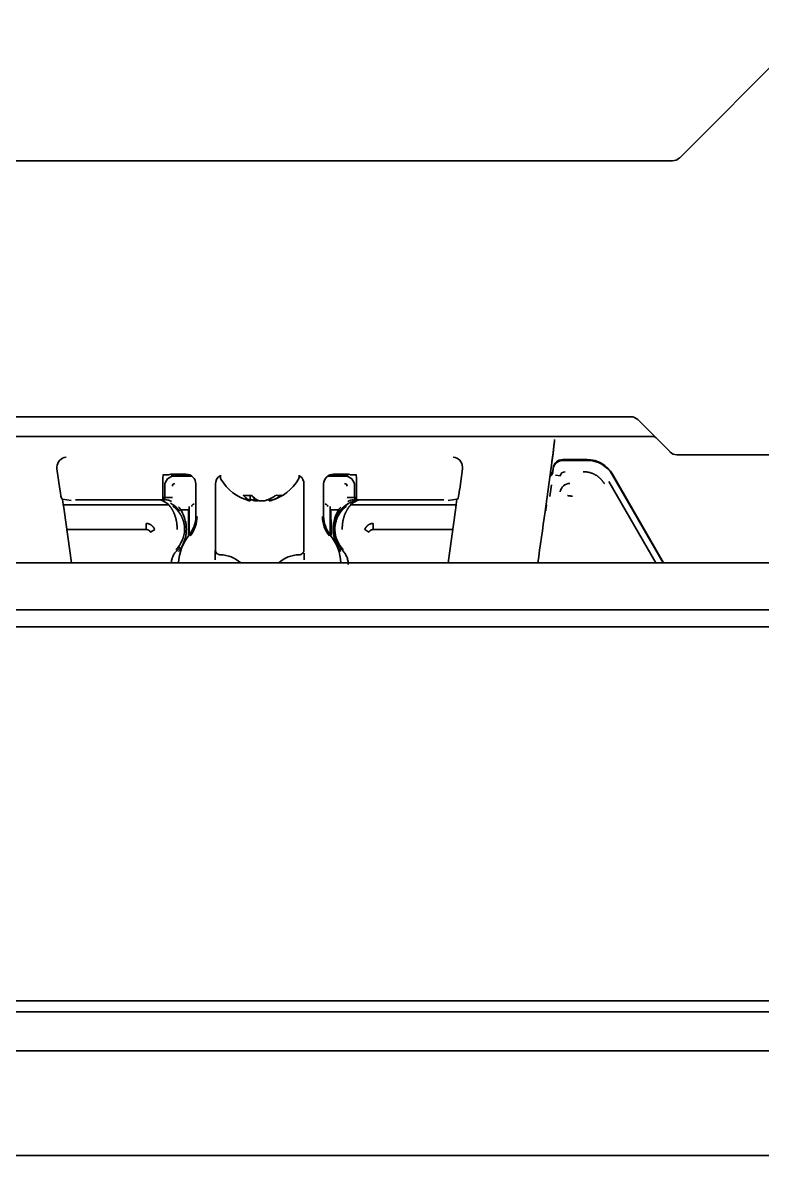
# Model space of a CAD drawing. Header units: inches. Extents: x 786 to 5755, y -850 to 3635.
# Drawn here: x 3991.6 to 4066.8, y 3450.3 to 3565.4 of the extents above; entities that cross this region are included whole.
import ezdxf

# ---------------------------------------------------------------- set-up
doc = ezdxf.new("R2010")
doc.units = ezdxf.units.IN
doc.layers.add('1', color=7, linetype='Continuous', true_color=0xffffff)
doc.layers.add('4', color=7, linetype='Continuous', true_color=0xffffff)

msp = doc.modelspace()

# ---------------------------------------------------------------- linework, layer by layer
at = {"layer": '1', "color": 7, "linetype": 'Continuous', "lineweight": 35}
for p, q in [((4058.4, 3551.61), (4072.15, 3565.37)), ((3593.79, 3551.32), (4057.69, 3551.32)), ((4053.46, 3525.32), (3598.02, 3525.32)), ((4054.17, 3525.02), (4057.45, 3521.74)), ((3595.61, 3523.32), (4055.87, 3523.32)), ((4194.03, 3521.45), (4058.15, 3521.45)), ((4044.75, 3515.67), (4045.45, 3520.68)), ((3995.41, 3517.96), (3995.12, 3520.02)), ((4005.93, 3519.42), (4006.08, 3519.42)), ((4006.58, 3519.43), (4006.72, 3519.47)), ((4008.7, 3519.36), (4007.09, 3519.36)), ((4008.83, 3519.28), (4007.09, 3519.28)), ((4007.21, 3519.48), (4008.24, 3519.48)), ((4011.74, 3519.28), (4011.65, 3519.28)), ((4011.74, 3519.38), (4011.74, 3519.18)), ((4019.74, 3519.18), (4019.74, 3519.38)), ((4019.83, 3519.28), (4019.74, 3519.28)), ((4024.39, 3519.28), (4022.65, 3519.28)), ((4024.39, 3519.36), (4022.78, 3519.36)), ((4023.24, 3519.48), (4024.27, 3519.48)), ((4024.76, 3519.47), (4024.9, 3519.43)), ((4025.4, 3519.42), (4025.55, 3519.42)), ((4036.36, 3520.02), (4036.07, 3517.96)), ((4045.52, 3519.8), (4045.56, 3520.1)), ((4045.52, 3519.71), (4045.56, 3520.02)), ((4051.61, 3519.47), (4056.8, 3510.46)), ((4051.61, 3519.38), (4056.76, 3510.46)), ((4005.89, 3518.43), (4005.89, 3516.89)), ((4006.09, 3517.13), (4006.09, 3518.28)), ((4009.24, 3515.19), (4009.24, 3518.48)), ((4011.24, 3511.78), (4011.24, 3518.48)), ((4020.24, 3518.48), (4020.24, 3511.78)), ((4022.24, 3518.48), (4022.24, 3515.19)), ((4025.39, 3518.28), (4025.39, 3517.13)), ((4025.59, 3518.43), (4025.59, 3516.89)), ((4045.39, 3518.38), (4045.22, 3517.21)), ((3995.7, 3516.94), (3995.61, 3516.96)), ((3995.7, 3516.94), (3996.58, 3516.8)), ((3997.01, 3516.88), (4005.84, 3516.88)), ((4014.77, 3516.79), (4014.77, 3517.34)), ((4015.18, 3516.79), (4015.18, 3517.13)), ((4016.71, 3516.79), (4016.71, 3516.95)), ((4016.85, 3516.79), (4016.85, 3517.01)), ((4025.64, 3516.88), (4034.47, 3516.88)), ((4034.9, 3516.8), (4035.78, 3516.94)), ((4035.87, 3516.96), (4035.78, 3516.94)), ((3995.77, 3516.35), (4006.5, 3516.35)), ((3996.6, 3510.46), (3995.85, 3515.81)), ((4008.58, 3513.31), (4008.58, 3516.19)), ((4022.9, 3516.19), (4022.9, 3513.31)), ((4024.98, 3516.35), (4035.71, 3516.35)), ((4035.63, 3515.81), (4034.88, 3510.46)), ((4044.75, 3515.67), (4044.75, 3515.67)), ((4044.84, 3516.35), (4044.88, 3516.35)), ((3456.24, 3465.95), (4195.24, 3465.95)), ((4189.24, 3464.82), (3461.74, 3464.82)), ((3461.74, 3460.88), (4189.24, 3460.88)), ((4189.24, 3450.25), (3462.24, 3450.25))]:
    msp.add_line(p, q, dxfattribs=at)
for centre, radius, start, end in [((4057.69, 3552.32), 1, 270, 315), ((4053.46, 3524.32), 1, 45, 89.9998), ((4055.33, 3522.45), 1, 45, 60.011), ((4058.15, 3522.45), 1, 225, 270), ((4012.14, 3519.18), 0.4, 180, 210.3012), ((4019.34, 3519.18), 0.4, 329.6988, 0), ((4015.94, 3521.4), 4.8, 210.3012, 254.4869), ((4015.54, 3521.4), 4.8, 286.2762, 329.6988), ((4026.24, 3513.88), 3, 138.9406, 221.0594), ((4026.24, 3513.88), 3, 118.3467, 138.9406), ((4006.24, 3515.19), 3, 320.732, 0), ((4006.24, 3515.19), 3.13, 320.732, 0), ((4025.24, 3515.19), 3.13, 180, 219.268), ((4025.24, 3515.19), 3, 180, 219.268), ((4012.24, 3510.28), 4.75, 140.732, 177.8565), ((4019.24, 3510.28), 4.75, 2.1435, 39.268), ((4011.74, 3508.28), 3, 46.5424, 90.0009), ((4019.74, 3508.28), 3, 89.9991, 133.4576), ((4026.24, 3513.88), 3, 221.0594, 225.5734)]:
    msp.add_arc(centre, radius, start, end, dxfattribs=at)
for centre, major_axis, ratio, start_param, end_param in [((4045.37, 3520.76), (-0.32, -2.25), 0.03458, 1.575662, 3.146458), ((4045.37, 3520.68), (-0.32, -2.25), 0.03458, 1.575662, 3.146458), ((3996.12, 3520.15), (-0.757, 0.658), 0.996825, 0.6648, 0.853636), ((3996.06, 3520.2), (-0.353, -0.945), 0.923303, 3.526353, 5.044789), ((4035.42, 3520.2), (0.353, -0.945), 0.923303, 1.238396, 2.756833), ((4035.36, 3520.15), (0.757, 0.658), 0.996825, 5.429549, 5.618385), ((4046.55, 3519.96), (-0.342, 0.94), 0.99931, 5.934122, 7.364783), ((4046.55, 3519.88), (-0.342, 0.94), 0.99931, 5.934122, 7.364783), ((4049.01, 3517.96), (-1.5, -2.6), 0.999188, 2.618346, 3.66484), ((4049.01, 3517.88), (-1.5, -2.6), 0.999188, 2.618346, 3.66484), ((4005.94, 3518.43), (0, -1), 0.052408, 3.159046, 4.712389), ((4006.08, 3519.43), (0.5, 0), 0.017455, 4.712389, 6.230825), ((4007.09, 3518.28), (-0.708, 0.708), 0.998783, 5.498396, 7.067974), ((4007.21, 3519.47), (0.5, 0), 0.017455, 1.570796, 3.089233), ((4007.09, 3518.36), (-0.708, 0.708), 0.998783, 5.498396, 5.841177), ((4008.24, 3518.48), (0.447, 0.895), 0.99981, 5.176082, 6.746726), ((4012.24, 3518.48), (0.447, -0.895), 0.99981, 3.312346, 4.248696), ((4019.24, 3518.48), (-0.447, -0.895), 0.99981, 2.03449, 2.970839), ((4023.24, 3518.48), (0.447, -0.895), 0.99981, 2.678052, 4.248696), ((4024.27, 3519.47), (0.5, 0), 0.017455, 0.05236, 1.570796), ((4024.39, 3518.36), (-0.708, -0.708), 0.998783, 3.583601, 3.926382), ((4024.39, 3518.28), (-0.708, -0.708), 0.998783, 2.356803, 3.926382), ((4025.4, 3519.43), (0.5, 0), 0.017455, 3.193953, 4.712389), ((4025.54, 3518.43), (0, -1), 0.052408, 1.570796, 3.124139), ((4045.03, 3519.78), (-0.171, 0.47), 0.99931, 3.265094, 4.223191), ((4045.03, 3519.87), (-0.171, 0.47), 0.99931, 3.29297, 4.223191), ((3995.47, 3517.96), (0.141, -1), 0.051895, 4.705076, 6.267145), ((4036.01, 3517.96), (-0.141, -1), 0.051895, 0.01604, 1.57811), ((3996.01, 3515.81), (0.42, -3), 0.051895, 4.31774, 4.705076), ((4005.84, 3517.13), (-0.177, 0.177), 0.998783, 2.356803, 3.926382), ((4005.84, 3517.21), (-0.177, 0.177), 0.998783, 2.557464, 3.926382), ((4017.67, 3521.09), (0, 3.78), 0.546944, 3.008877, 3.141532), ((4017.67, 3521.09), (0, 3.78), 0.546944, 3.141653, 3.274309), ((4025.64, 3517.21), (0.177, 0.177), 0.998783, 2.356803, 3.725721), ((4025.64, 3517.13), (0.177, 0.177), 0.998783, 2.356803, 3.926382), ((4035.47, 3515.81), (-0.42, -3), 0.051895, 1.57811, 1.965445), ((4041.25, 3515.67), (-13.97, -99.25), 0.03458, 1.523136, 1.575662), ((4011.73, 3511.76), (0.447, -0.223), 0.999809, 3.604523, 4.448847)]:
    msp.add_ellipse(centre, major_axis=major_axis, ratio=ratio, start_param=start_param, end_param=end_param, dxfattribs=at)
for points, knots in [([(4005.57, 3516.87), (4005.59, 3516.86), (4005.62, 3516.86), (4005.67, 3516.86), (4005.69, 3516.86), (4005.71, 3516.85)], [0, 0, 0, 0, 0.5, 0.5, 1, 1, 1, 1]), ([(4014.66, 3516.78), (4014.66, 3516.78), (4014.67, 3516.77), (4014.69, 3516.77), (4014.71, 3516.77), (4014.73, 3516.77), (4014.75, 3516.78), (4014.77, 3516.78), (4014.77, 3516.79)], [0, 0, 0, 0, 0.123038, 0.29843, 0.473823, 0.649215, 0.824608, 1, 1, 1, 1]), ([(4015.18, 3516.79), (4015.13, 3516.8), (4015.04, 3516.83), (4014.9, 3516.88), (4014.82, 3516.92), (4014.77, 3516.94), (4014.77, 3516.94)], [0, 0, 0, 0, 0.331647, 0.663295, 0.994942, 1, 1, 1, 1]), ([(4014.9, 3517.34), (4015.01, 3517.21), (4015.13, 3517.11), (4015.3, 3516.97), (4015.36, 3516.93), (4015.49, 3516.85), (4015.55, 3516.82), (4015.61, 3516.79)], [0, 0, 0, 0, 0.5, 0.5, 0.75, 0.75, 1, 1, 1, 1]), ([(4015.54, 3516.77), (4015.51, 3516.77), (4015.46, 3516.77), (4015.37, 3516.77), (4015.27, 3516.78), (4015.21, 3516.78), (4015.18, 3516.79)], [0, 0, 0, 0, 0.207908, 0.471938, 0.735969, 1, 1, 1, 1]), ([(4017.94, 3517.34), (4017.77, 3517.21), (4017.59, 3517.11), (4017.32, 3516.97), (4017.23, 3516.93), (4017.04, 3516.85), (4016.95, 3516.82), (4016.85, 3516.79)], [0, 0, 0, 0, 0.5, 0.5, 0.75, 0.75, 1, 1, 1, 1]), ([(4025.62, 3516.82), (4025.61, 3516.82), (4025.6, 3516.82), (4025.59, 3516.82), (4025.58, 3516.81), (4025.56, 3516.81), (4025.54, 3516.81), (4025.51, 3516.8), (4025.5, 3516.79), (4025.47, 3516.79), (4025.46, 3516.78), (4025.41, 3516.77), (4025.38, 3516.76), (4025.34, 3516.75), (4025.32, 3516.74), (4025.29, 3516.73), (4025.27, 3516.72), (4025.22, 3516.71), (4025.17, 3516.69), (4025.12, 3516.67), (4025.08, 3516.65), (4025.06, 3516.64), (4025, 3516.62), (4024.97, 3516.6), (4024.89, 3516.56), (4024.85, 3516.54), (4024.82, 3516.52)], [0, 0, 0, 0, 0.03125, 0.03125, 0.0625, 0.0625, 0.125, 0.125, 0.1875, 0.1875, 0.25, 0.25, 0.375, 0.375, 0.4375, 0.4375, 0.5, 0.5, 0.625, 0.6875, 0.6875, 0.75, 0.75, 0.875, 0.875, 1, 1, 1, 1]), ([(4025.77, 3516.85), (4025.79, 3516.86), (4025.81, 3516.86), (4025.86, 3516.86), (4025.88, 3516.86), (4025.91, 3516.87)], [0, 0, 0, 0, 0.5, 0.5, 1, 1, 1, 1]), ([(4008.5, 3515.85), (4008.5, 3515.77), (4008.5, 3515.68), (4008.5, 3515.52), (4008.5, 3515.43), (4008.5, 3515.27), (4008.5, 3515.18), (4008.5, 3515.02), (4008.5, 3514.94), (4008.49, 3514.77), (4008.49, 3514.69), (4008.49, 3514.53), (4008.49, 3514.45), (4008.49, 3514.28), (4008.49, 3514.2), (4008.49, 3514.09), (4008.49, 3514.07), (4008.49, 3514.03), (4008.49, 3514.01), (4008.49, 3513.94), (4008.49, 3513.9), (4008.49, 3513.78), (4008.49, 3513.69), (4008.49, 3513.53), (4008.49, 3513.45), (4008.49, 3513.36), (4008.49, 3513.36), (4008.49, 3513.35)], [0, 0, 0, 0, 0.099448, 0.099448, 0.198896, 0.198896, 0.298344, 0.298344, 0.397792, 0.397792, 0.49724, 0.49724, 0.596688, 0.596688, 0.696136, 0.696136, 0.720998, 0.720998, 0.74586, 0.74586, 0.795585, 0.795585, 0.895033, 0.895033, 0.994481, 0.994481, 1, 1, 1, 1]), ([(4022.99, 3513.28), (4022.99, 3513.32), (4022.99, 3513.36), (4022.99, 3513.49), (4022.99, 3513.57), (4022.99, 3513.68), (4022.99, 3513.7), (4022.99, 3513.74), (4022.99, 3513.76), (4022.99, 3513.82), (4022.99, 3513.87), (4022.99, 3513.99), (4022.99, 3514.07), (4022.99, 3514.24), (4022.99, 3514.32), (4022.99, 3514.48), (4022.99, 3514.56), (4022.99, 3514.72), (4022.98, 3514.8), (4022.98, 3514.96), (4022.98, 3515.04), (4022.98, 3515.2), (4022.98, 3515.28), (4022.98, 3515.44), (4022.98, 3515.53), (4022.98, 3515.69), (4022.98, 3515.77), (4022.98, 3515.85)], [0, 0, 0, 0, 0.047143, 0.047143, 0.142428, 0.142428, 0.16625, 0.16625, 0.190071, 0.190071, 0.237714, 0.237714, 0.333, 0.333, 0.428286, 0.428286, 0.523571, 0.523571, 0.618857, 0.618857, 0.714143, 0.714143, 0.809429, 0.809429, 0.904714, 0.904714, 1, 1, 1, 1]), ([(4007.34, 3511.74), (4007.29, 3511.69), (4007.25, 3511.65), (4007.18, 3511.57), (4007.16, 3511.54), (4007.12, 3511.49), (4007.1, 3511.46), (4007.01, 3511.33), (4006.95, 3511.21), (4006.88, 3511.06), (4006.87, 3511.03), (4006.85, 3510.98), (4006.85, 3510.96), (4006.84, 3510.93), (4006.83, 3510.92), (4006.81, 3510.84), (4006.79, 3510.77), (4006.76, 3510.63), (4006.75, 3510.55), (4006.75, 3510.46)], [0, 0, 0, 0, 0.137976, 0.137976, 0.206964, 0.206964, 0.275952, 0.275952, 0.551905, 0.551905, 0.620893, 0.620893, 0.655387, 0.655387, 0.689881, 0.689881, 0.827857, 0.827857, 1, 1, 1, 1]), ([(4011.22, 3510.76), (4011.22, 3510.82), (4011.22, 3510.89), (4011.22, 3510.97), (4011.22, 3510.98), (4011.22, 3511.01), (4011.22, 3511.06), (4011.22, 3511.14), (4011.22, 3511.2), (4011.22, 3511.24), (4011.22, 3511.25), (4011.22, 3511.28), (4011.22, 3511.29), (4011.22, 3511.36), (4011.22, 3511.41), (4011.22, 3511.48), (4011.22, 3511.5), (4011.22, 3511.55), (4011.22, 3511.56), (4011.22, 3511.62), (4011.22, 3511.65), (4011.22, 3511.69), (4011.22, 3511.7), (4011.22, 3511.72), (4011.22, 3511.73), (4011.23, 3511.75), (4011.23, 3511.76), (4011.23, 3511.76)], [0, 0, 0, 0, 0.125, 0.125, 0.15625, 0.15625, 0.1875, 0.25, 0.3125, 0.3125, 0.34375, 0.34375, 0.375, 0.375, 0.5, 0.5, 0.5625, 0.5625, 0.625, 0.625, 0.75, 0.75, 0.8125, 0.8125, 0.875, 0.875, 1, 1, 1, 1]), ([(4011.24, 3511.78), (4011.24, 3511.75), (4011.24, 3511.72), (4011.25, 3511.67), (4011.26, 3511.65), (4011.27, 3511.62), (4011.27, 3511.61), (4011.29, 3511.56), (4011.31, 3511.53), (4011.33, 3511.49), (4011.34, 3511.48), (4011.36, 3511.45), (4011.37, 3511.44), (4011.41, 3511.41), (4011.43, 3511.39), (4011.48, 3511.36), (4011.49, 3511.35), (4011.52, 3511.34), (4011.55, 3511.32), (4011.58, 3511.31), (4011.61, 3511.3), (4011.63, 3511.3), (4011.67, 3511.29), (4011.71, 3511.28), (4011.74, 3511.28)], [0, 0, 0, 0, 0.125, 0.125, 0.1875, 0.1875, 0.25, 0.25, 0.375, 0.375, 0.4375, 0.4375, 0.5, 0.5, 0.625, 0.625, 0.6875, 0.6875, 0.75, 0.8125, 0.8125, 0.875, 0.875, 1, 1, 1, 1]), ([(4019.74, 3511.28), (4019.77, 3511.28), (4019.81, 3511.29), (4019.85, 3511.3), (4019.87, 3511.3), (4019.9, 3511.31), (4019.92, 3511.32), (4019.96, 3511.33), (4019.99, 3511.35), (4020.03, 3511.38), (4020.04, 3511.39), (4020.07, 3511.41), (4020.08, 3511.42), (4020.12, 3511.45), (4020.14, 3511.48), (4020.16, 3511.52), (4020.17, 3511.53), (4020.19, 3511.56), (4020.2, 3511.59), (4020.21, 3511.62), (4020.22, 3511.65), (4020.23, 3511.67), (4020.24, 3511.72), (4020.24, 3511.75), (4020.24, 3511.78)], [0, 0, 0, 0, 0.125, 0.125, 0.1875, 0.1875, 0.25, 0.25, 0.375, 0.375, 0.4375, 0.4375, 0.5, 0.5, 0.625, 0.625, 0.6875, 0.6875, 0.75, 0.8125, 0.8125, 0.875, 0.875, 1, 1, 1, 1]), ([(4020.26, 3511.46), (4020.26, 3511.43), (4020.26, 3511.41), (4020.26, 3511.36), (4020.26, 3511.33), (4020.26, 3511.25), (4020.26, 3511.2), (4020.26, 3511.11), (4020.26, 3511.08), (4020.26, 3511.01), (4020.26, 3510.98), (4020.26, 3510.89), (4020.26, 3510.82), (4020.26, 3510.76)], [0, 0, 0, 0, 0.123384, 0.123384, 0.248615, 0.248615, 0.499076, 0.499076, 0.624307, 0.624307, 0.749538, 0.749538, 1, 1, 1, 1]), ([(4024.74, 3510.31), (4024.74, 3510.35), (4024.74, 3510.38), (4024.74, 3510.45), (4024.73, 3510.48), (4024.72, 3510.58), (4024.71, 3510.65), (4024.67, 3510.84), (4024.63, 3510.97), (4024.56, 3511.15), (4024.53, 3511.21), (4024.47, 3511.33), (4024.4, 3511.44), (4024.28, 3511.6), (4024.19, 3511.69), (4024.14, 3511.74)], [0, 0, 0, 0, 0.0625, 0.0625, 0.125, 0.125, 0.25, 0.25, 0.5, 0.5, 0.625, 0.625, 0.75, 0.875, 1, 1, 1, 1])]:
    msp.add_open_spline(points, degree=3, knots=knots, dxfattribs=at)
for points in [[(4014.77, 3516.79), (4014.74, 3516.8), (4014.69, 3516.83), (4014.6, 3516.88), (4014.51, 3516.94), (4014.43, 3517), (4014.34, 3517.07), (4014.26, 3517.14), (4014.17, 3517.23), (4014.1, 3517.3), (4014.06, 3517.34)], [(4014.06, 3517.34), (4014.2, 3517.32), (4014.48, 3517.29), (4014.76, 3517.32), (4014.9, 3517.34)], [(4015.61, 3516.79), (4015.65, 3516.78), (4015.72, 3516.78), (4015.82, 3516.77), (4015.92, 3516.77), (4016.02, 3516.77), (4016.11, 3516.77), (4016.21, 3516.78), (4016.27, 3516.78), (4016.3, 3516.79)], [(4016.3, 3516.79), (4016.35, 3516.8), (4016.44, 3516.83), (4016.57, 3516.88), (4016.71, 3516.94), (4016.84, 3517), (4016.96, 3517.07), (4017.1, 3517.14), (4017.24, 3517.23), (4017.34, 3517.3), (4017.39, 3517.34)], [(4016.85, 3516.79), (4016.84, 3516.78), (4016.83, 3516.78), (4016.81, 3516.77), (4016.79, 3516.77), (4016.77, 3516.77), (4016.75, 3516.77), (4016.73, 3516.78), (4016.71, 3516.78), (4016.71, 3516.79)]]:
    msp.add_open_spline(points, degree=3, dxfattribs=at)
at = {"layer": '4', "color": 7, "linetype": 'Continuous', "lineweight": 35}
for p, q in [((4046.55, 3520.96), (4049.01, 3520.96)), ((4046.55, 3520.88), (4049.01, 3520.88)), ((4008.7, 3519.36), (4007.09, 3519.36)), ((4008.83, 3519.28), (4007.09, 3519.28)), ((4007.11, 3519.35), (4008.74, 3519.35)), ((4007.11, 3519.27), (4008.86, 3519.27)), ((4011.62, 3519.27), (4011.74, 3519.27)), ((4011.74, 3519.28), (4011.65, 3519.28)), ((4019.83, 3519.28), (4019.74, 3519.28)), ((4019.74, 3519.27), (4019.86, 3519.27)), ((4022.62, 3519.27), (4024.37, 3519.27)), ((4024.39, 3519.28), (4022.65, 3519.28)), ((4022.74, 3519.35), (4024.37, 3519.35)), ((4024.39, 3519.36), (4022.78, 3519.36)), ((4045.52, 3519.8), (4045.56, 3520.1)), ((4045.52, 3519.71), (4045.56, 3520.02)), ((4045.8, 3519.37), (4046.3, 3519.3)), ((4051.61, 3519.47), (4056.8, 3510.46)), ((4051.61, 3519.38), (4056.76, 3510.46)), ((4006.09, 3517.13), (4006.09, 3518.28)), ((4025.39, 3518.28), (4025.39, 3517.13)), ((4045.39, 3518.38), (4045.22, 3517.21)), ((4051.23, 3518.73), (4056, 3510.46)), ((3997.01, 3516.88), (4005.84, 3516.88)), ((4006.11, 3517.12), (4006.86, 3517.12)), ((4024.62, 3517.12), (4025.37, 3517.12)), ((4025.62, 3516.84), (4025.62, 3516.87)), ((4025.64, 3516.88), (4034.47, 3516.88)), ((4008.5, 3515.85), (4007.72, 3515.85)), ((4008.58, 3513.31), (4008.58, 3516.19)), ((4022.9, 3516.19), (4022.9, 3513.31)), ((4022.98, 3515.85), (4023.76, 3515.85)), ((4004.2, 3514.47), (4004.2, 3513.85)), ((4027.28, 3514.47), (4027.28, 3513.85)), ((4004.2, 3513.85), (3996.12, 3513.85)), ((4004.64, 3513.6), (4005.07, 3513.85)), ((4026.41, 3513.85), (4026.84, 3513.6)), ((4035.36, 3513.85), (4027.28, 3513.85)), ((4007.72, 3511.91), (4007.78, 3511.91)), ((4023.76, 3511.91), (4023.7, 3511.91)), ((4182.99, 3510.46), (3859.9, 3510.46)), ((3468.47, 3505.7), (4183.01, 3505.7)), ((3468.47, 3505.7), (4183.01, 3505.7)), ((4184.87, 3503.95), (3466.61, 3503.95)), ((4184.87, 3503.95), (3466.61, 3503.95))]:
    msp.add_line(p, q, dxfattribs=at)
for centre, radius, start, end in [((4047.28, 3517.53), 1, 89.9978, 172.0022), ((4005.24, 3513.88), 3, 44.9854, 61.5206), ((4026.24, 3513.88), 3, 118.4794, 135.0146), ((4005.24, 3513.88), 2.86, 313.7499, 359.076), ((4026.24, 3513.88), 2.86, 180.924, 226.2501)]:
    msp.add_arc(centre, radius, start, end, dxfattribs=at)
for centre, major_axis, ratio, start_param, end_param in [((4046.55, 3519.96), (-0.342, 0.94), 0.99931, 5.934122, 7.364783), ((4046.55, 3519.88), (-0.342, 0.94), 0.99931, 5.934122, 7.364783), ((4049.01, 3517.96), (-1.5, -2.6), 0.999188, 2.618346, 3.66484), ((4049.01, 3517.88), (-1.5, -2.6), 0.999188, 2.618346, 3.66484), ((4007.09, 3518.28), (-0.708, 0.708), 0.998783, 5.498396, 7.067974), ((4024.39, 3518.28), (-0.708, -0.708), 0.998783, 2.356803, 3.926382), ((4045.03, 3519.78), (-0.171, 0.47), 0.99931, 3.265094, 4.223191), ((4045.04, 3519.73), (-0.47, -0.171), 0.99931, 1.657302, 2.652394), ((4045.03, 3519.87), (-0.171, 0.47), 0.99931, 3.29297, 4.223191), ((4045.04, 3519.81), (-0.47, -0.171), 0.99931, 1.684462, 2.147125), ((4046.79, 3519.23), (0.171, -0.47), 0.99931, 2.792529, 4.223191), ((4007.11, 3518.27), (-0.177, 0.177), 0.998783, 5.498396, 7.067974), ((4024.37, 3518.27), (0.177, 0.177), 0.998783, 5.498396, 7.067974), ((4005.24, 3515.09), (0, -1.81), 0.96827, 2.341391, 2.951684), ((4026.24, 3515.09), (0, -1.81), 0.96827, 3.331509, 3.941795), ((4025.62, 3517.03), (-0.04, 0.196), 0.561653, 2.795709, 3.131045), ((4009.08, 3516.19), (0.177, -0.177), 0.998783, 2.356803, 3.926382), ((4022.4, 3516.19), (-0.177, -0.177), 0.998783, 2.356803, 3.926382)]:
    msp.add_ellipse(centre, major_axis=major_axis, ratio=ratio, start_param=start_param, end_param=end_param, dxfattribs=at)
msp.add_open_spline([(4050.79, 3518.48), (4050.63, 3518.76), (4050.17, 3519.23), (4049.6, 3519.56), (4048.96, 3519.73), (4048.63, 3519.73)], degree=2, dxfattribs=at)
for points, degree, knots in [([(4005.75, 3516.85), (4005.75, 3516.85), (4005.74, 3516.85), (4005.72, 3516.86), (4005.7, 3516.86), (4005.67, 3516.86), (4005.65, 3516.86), (4005.61, 3516.86), (4005.59, 3516.86), (4005.57, 3516.87)], 3, [0, 0, 0, 0, 0.128205, 0.128205, 0.333333, 0.333333, 0.661538, 0.661538, 1, 1, 1, 1]), ([(4005.57, 3516.87), (4005.59, 3516.86), (4005.61, 3516.86), (4005.64, 3516.86), (4005.65, 3516.86), (4005.68, 3516.86), (4005.69, 3516.85), (4005.71, 3516.85), (4005.71, 3516.85), (4005.72, 3516.85)], 3, [0, 0, 0, 0, 0.338462, 0.338462, 0.666667, 0.666667, 0.871795, 0.871795, 1, 1, 1, 1]), ([(4006.76, 3516.69), (4006.76, 3516.7), (4006.76, 3516.7), (4006.73, 3516.72), (4006.69, 3516.74), (4006.59, 3516.78), (4006.53, 3516.81), (4006.38, 3516.86), (4006.3, 3516.88), (4006.18, 3516.89), (4006.14, 3516.89), (4006.07, 3516.87), (4006.05, 3516.86), (4005.98, 3516.85), (4005.96, 3516.83), (4005.86, 3516.84)], 3, [0, 0, 0, 0, 0.002149, 0.002149, 0.130078, 0.130078, 0.334766, 0.334766, 0.662266, 0.662266, 0.831133, 0.831133, 0.915566, 0.915566, 1, 1, 1, 1]), ([(4025.62, 3516.84), (4025.52, 3516.83), (4025.5, 3516.85), (4025.43, 3516.86), (4025.41, 3516.87), (4025.34, 3516.89), (4025.3, 3516.89), (4025.18, 3516.88), (4025.1, 3516.86), (4024.95, 3516.81), (4024.89, 3516.78), (4024.79, 3516.74), (4024.75, 3516.72), (4024.72, 3516.7), (4024.72, 3516.7), (4024.71, 3516.69)], 3, [0, 0, 0, 0, 0.084434, 0.084434, 0.168867, 0.168867, 0.337734, 0.337734, 0.665234, 0.665234, 0.869922, 0.869922, 0.997851, 0.997851, 1, 1, 1, 1]), ([(4025.73, 3516.85), (4025.72, 3516.85), (4025.7, 3516.85), (4025.68, 3516.84), (4025.67, 3516.84), (4025.65, 3516.84), (4025.64, 3516.84), (4025.63, 3516.84), (4025.63, 3516.84), (4025.62, 3516.84)], 3, [0, 0, 0, 0, 0.338462, 0.338462, 0.666667, 0.666667, 0.871795, 0.871795, 1, 1, 1, 1]), ([(4025.66, 3516.83), (4025.66, 3516.83), (4025.67, 3516.83), (4025.68, 3516.84), (4025.69, 3516.84), (4025.7, 3516.84), (4025.72, 3516.84), (4025.74, 3516.85), (4025.75, 3516.85), (4025.76, 3516.85)], 3, [0, 0, 0, 0, 0.128205, 0.128205, 0.333333, 0.333333, 0.661538, 0.661538, 1, 1, 1, 1]), ([(4047.54, 3517.23), (4047.5, 3517.23), (4047.47, 3517.24), (4047.41, 3517.25), (4047.38, 3517.25), (4047.32, 3517.26), (4047.29, 3517.26), (4047.24, 3517.27), (4047.21, 3517.27), (4047.17, 3517.28), (4047.15, 3517.28), (4047.11, 3517.29), (4047.09, 3517.29), (4047.07, 3517.29), (4047.06, 3517.3), (4047.04, 3517.3), (4047.04, 3517.3), (4047.04, 3517.3)], 3, [0, 0, 0, 0, 0.125, 0.125, 0.25, 0.25, 0.375, 0.375, 0.5, 0.5, 0.625, 0.625, 0.75, 0.75, 0.875, 0.875, 1, 1, 1, 1]), ([(4007.35, 3513.85), (4007.35, 3513.86), (4007.35, 3513.87), (4007.35, 3513.89), (4007.35, 3513.92), (4007.35, 3513.94), (4007.35, 3513.96), (4007.35, 3513.98), (4007.35, 3514.01), (4007.35, 3514.03), (4007.35, 3514.05), (4007.35, 3514.08), (4007.35, 3514.1), (4007.35, 3514.12), (4007.34, 3514.14), (4007.34, 3514.17), (4007.34, 3514.19), (4007.34, 3514.21), (4007.34, 3514.24), (4007.33, 3514.26), (4007.33, 3514.29), (4007.33, 3514.31), (4007.33, 3514.33), (4007.32, 3514.36), (4007.32, 3514.38), (4007.32, 3514.4), (4007.32, 3514.43), (4007.31, 3514.45), (4007.31, 3514.48), (4007.31, 3514.5), (4007.3, 3514.52), (4007.3, 3514.55), (4007.3, 3514.57), (4007.29, 3514.6), (4007.29, 3514.62), (4007.28, 3514.64), (4007.28, 3514.67), (4007.27, 3514.69), (4007.27, 3514.72), (4007.26, 3514.74), (4007.26, 3514.77), (4007.25, 3514.79), (4007.25, 3514.81), (4007.24, 3514.84), (4007.24, 3514.86), (4007.23, 3514.89), (4007.23, 3514.91), (4007.22, 3514.93), (4007.21, 3514.96), (4007.21, 3514.98), (4007.2, 3515.01), (4007.2, 3515.03), (4007.19, 3515.05), (4007.18, 3515.08), (4007.18, 3515.1), (4007.17, 3515.12), (4007.16, 3515.15), (4007.15, 3515.17), (4007.15, 3515.19), (4007.14, 3515.22), (4007.13, 3515.24), (4007.12, 3515.26), (4007.12, 3515.29), (4007.11, 3515.31), (4007.1, 3515.33), (4007.09, 3515.36), (4007.08, 3515.38), (4007.07, 3515.4), (4007.07, 3515.42), (4007.06, 3515.45), (4007.05, 3515.47), (4007.04, 3515.49), (4007.03, 3515.51), (4007.02, 3515.53), (4007.01, 3515.55), (4007, 3515.58), (4006.99, 3515.6), (4006.97, 3515.64), (4006.95, 3515.68), (4006.93, 3515.73), (4006.91, 3515.77), (4006.89, 3515.81), (4006.87, 3515.84), (4006.84, 3515.88), (4006.82, 3515.92), (4006.8, 3515.95), (4006.78, 3515.98), (4006.76, 3516.02), (4006.74, 3516.05), (4006.72, 3516.08), (4006.7, 3516.1), (4006.68, 3516.13), (4006.66, 3516.14), (4006.65, 3516.16), (4006.64, 3516.17), (4006.63, 3516.19), (4006.62, 3516.2), (4006.61, 3516.21), (4006.6, 3516.22), (4006.59, 3516.24), (4006.58, 3516.25), (4006.57, 3516.26), (4006.56, 3516.27), (4006.56, 3516.28), (4006.55, 3516.28), (4006.54, 3516.29), (4006.54, 3516.3), (4006.53, 3516.31), (4006.52, 3516.31), (4006.52, 3516.32), (4006.52, 3516.33), (4006.51, 3516.33), (4006.51, 3516.33), (4006.51, 3516.34), (4006.5, 3516.34), (4006.5, 3516.34), (4006.5, 3516.35), (4006.5, 3516.35), (4006.5, 3516.35)], 3, [0, 0, 0, 0, 0.00561, 0.011244, 0.016903, 0.022586, 0.028295, 0.034029, 0.039789, 0.045574, 0.051385, 0.057222, 0.063086, 0.068976, 0.074892, 0.080836, 0.086806, 0.092804, 0.098829, 0.104881, 0.110961, 0.117069, 0.123205, 0.129369, 0.135561, 0.141782, 0.148031, 0.154309, 0.160616, 0.166952, 0.173318, 0.179712, 0.186137, 0.192591, 0.199074, 0.205588, 0.212131, 0.218705, 0.225309, 0.231944, 0.238609, 0.245305, 0.252031, 0.258789, 0.265577, 0.272397, 0.279248, 0.286131, 0.293045, 0.29999, 0.306968, 0.313977, 0.321018, 0.328091, 0.335197, 0.342335, 0.349505, 0.356707, 0.363942, 0.37121, 0.378511, 0.385844, 0.393211, 0.40061, 0.408043, 0.415509, 0.423008, 0.43054, 0.438107, 0.445706, 0.45334, 0.461007, 0.468708, 0.476442, 0.484211, 0.492014, 0.499851, 0.516498, 0.533147, 0.549797, 0.566448, 0.583101, 0.599756, 0.616412, 0.633069, 0.649728, 0.666389, 0.683051, 0.699715, 0.71638, 0.733047, 0.749715, 0.759731, 0.769706, 0.77964, 0.789536, 0.799394, 0.809216, 0.819003, 0.828755, 0.838475, 0.848164, 0.857822, 0.867452, 0.877054, 0.88663, 0.896182, 0.905709, 0.915215, 0.9247, 0.934166, 0.943613, 0.953044, 0.96246, 0.971862, 0.981252, 0.990631, 1, 1, 1, 1]), ([(4006.94, 3516.2), (4006.94, 3516.2), (4006.94, 3516.2), (4006.94, 3516.2), (4006.95, 3516.2), (4006.95, 3516.2), (4006.95, 3516.2), (4006.95, 3516.2), (4006.95, 3516.2), (4006.95, 3516.19), (4006.96, 3516.19), (4006.96, 3516.19), (4006.96, 3516.19), (4006.96, 3516.19), (4006.97, 3516.18), (4006.97, 3516.18), (4006.97, 3516.18), (4006.98, 3516.18), (4006.98, 3516.17), (4006.98, 3516.17), (4006.99, 3516.17), (4006.99, 3516.16), (4006.99, 3516.16), (4007, 3516.16), (4007, 3516.15), (4007.01, 3516.15), (4007.01, 3516.15), (4007.02, 3516.14), (4007.02, 3516.14), (4007.03, 3516.13), (4007.03, 3516.13), (4007.04, 3516.12), (4007.05, 3516.12), (4007.05, 3516.11), (4007.06, 3516.11), (4007.06, 3516.1), (4007.07, 3516.1), (4007.08, 3516.09), (4007.08, 3516.09), (4007.09, 3516.08), (4007.1, 3516.08), (4007.1, 3516.07), (4007.11, 3516.06), (4007.12, 3516.06), (4007.13, 3516.05), (4007.13, 3516.04), (4007.14, 3516.04), (4007.15, 3516.03), (4007.16, 3516.02), (4007.17, 3516.01), (4007.17, 3516.01), (4007.18, 3516), (4007.19, 3515.99), (4007.2, 3515.98), (4007.21, 3515.97), (4007.22, 3515.96), (4007.23, 3515.95), (4007.24, 3515.95), (4007.25, 3515.94), (4007.26, 3515.93), (4007.27, 3515.92), (4007.28, 3515.91), (4007.29, 3515.9), (4007.3, 3515.89), (4007.31, 3515.88), (4007.32, 3515.87), (4007.33, 3515.85), (4007.34, 3515.84), (4007.35, 3515.83), (4007.36, 3515.82), (4007.37, 3515.81), (4007.38, 3515.8), (4007.39, 3515.78), (4007.4, 3515.77), (4007.41, 3515.76), (4007.42, 3515.75), (4007.43, 3515.73), (4007.44, 3515.72), (4007.45, 3515.71), (4007.47, 3515.69), (4007.48, 3515.68), (4007.49, 3515.66), (4007.5, 3515.65), (4007.51, 3515.64), (4007.52, 3515.62), (4007.53, 3515.61), (4007.54, 3515.59), (4007.56, 3515.57), (4007.57, 3515.56), (4007.58, 3515.54), (4007.59, 3515.53), (4007.6, 3515.51), (4007.61, 3515.49), (4007.62, 3515.47), (4007.64, 3515.46), (4007.65, 3515.44), (4007.66, 3515.42), (4007.67, 3515.4), (4007.69, 3515.37), (4007.71, 3515.33), (4007.73, 3515.3), (4007.75, 3515.27), (4007.77, 3515.23), (4007.79, 3515.19), (4007.81, 3515.16), (4007.82, 3515.12), (4007.84, 3515.09), (4007.86, 3515.05), (4007.87, 3515.01), (4007.89, 3514.98), (4007.9, 3514.94), (4007.92, 3514.9), (4007.93, 3514.86), (4007.95, 3514.82), (4007.96, 3514.78), (4007.97, 3514.75), (4007.98, 3514.71), (4007.99, 3514.67), (4008, 3514.63), (4008.02, 3514.59), (4008.03, 3514.55), (4008.03, 3514.51), (4008.04, 3514.47), (4008.05, 3514.43), (4008.06, 3514.38), (4008.07, 3514.34), (4008.07, 3514.3), (4008.08, 3514.26), (4008.08, 3514.22), (4008.09, 3514.18), (4008.09, 3514.14), (4008.09, 3514.09), (4008.1, 3514.05), (4008.1, 3514.01), (4008.1, 3513.97), (4008.1, 3513.92), (4008.1, 3513.88), (4008.1, 3513.85), (4008.1, 3513.84)], 3, [0, 0, 0, 0, 0.004094, 0.008186, 0.012278, 0.016371, 0.020465, 0.024563, 0.028663, 0.032769, 0.03688, 0.040997, 0.045122, 0.049256, 0.053399, 0.057552, 0.061717, 0.065894, 0.070084, 0.074288, 0.078507, 0.082743, 0.086994, 0.091264, 0.095552, 0.099859, 0.104187, 0.108535, 0.112906, 0.117299, 0.121716, 0.126156, 0.130622, 0.135114, 0.139631, 0.144177, 0.14875, 0.153351, 0.157982, 0.162643, 0.167335, 0.172058, 0.176812, 0.1816, 0.18642, 0.191274, 0.196163, 0.201086, 0.206045, 0.21104, 0.216071, 0.22114, 0.226246, 0.23139, 0.236572, 0.241794, 0.247055, 0.252356, 0.257698, 0.26308, 0.268504, 0.273969, 0.279476, 0.285026, 0.290619, 0.296255, 0.301935, 0.307658, 0.313426, 0.319239, 0.325097, 0.331, 0.336948, 0.342943, 0.348984, 0.355072, 0.361206, 0.367388, 0.373617, 0.379893, 0.386218, 0.392591, 0.399013, 0.405483, 0.412002, 0.418571, 0.425189, 0.431856, 0.438574, 0.445342, 0.45216, 0.459028, 0.465948, 0.472918, 0.479939, 0.487012, 0.494136, 0.501312, 0.51434, 0.527315, 0.540238, 0.553111, 0.565937, 0.578717, 0.591453, 0.604147, 0.6168, 0.629415, 0.641993, 0.654537, 0.667049, 0.679529, 0.691982, 0.704407, 0.716808, 0.729186, 0.741544, 0.753883, 0.766206, 0.778515, 0.790811, 0.803097, 0.815376, 0.827648, 0.839916, 0.852182, 0.864449, 0.876718, 0.888991, 0.901272, 0.91356, 0.92586, 0.938172, 0.9505, 0.962844, 0.975208, 0.987592, 1, 1, 1, 1]), ([(4007.36, 3516), (4007.37, 3515.99), (4007.38, 3515.98), (4007.41, 3515.95), (4007.43, 3515.93), (4007.47, 3515.89), (4007.5, 3515.86), (4007.55, 3515.79), (4007.58, 3515.76), (4007.6, 3515.73)], 3, [0, 0, 0, 0, 0.128205, 0.128205, 0.333333, 0.333333, 0.661538, 0.661538, 1, 1, 1, 1]), ([(4007.72, 3515.85), (4007.69, 3515.89), (4007.67, 3515.92), (4007.62, 3515.99), (4007.6, 3516.02), (4007.56, 3516.07), (4007.55, 3516.09), (4007.52, 3516.12), (4007.51, 3516.13), (4007.5, 3516.14)], 3, [0, 0, 0, 0, 0.338462, 0.338462, 0.666667, 0.666667, 0.871795, 0.871795, 1, 1, 1, 1]), ([(4007.72, 3511.91), (4007.84, 3512.15), (4007.95, 3512.35), (4008.11, 3512.78), (4008.18, 3512.99), (4008.24, 3513.35), (4008.26, 3513.49), (4008.28, 3513.71), (4008.28, 3513.8), (4008.28, 3513.97), (4008.28, 3514.06), (4008.26, 3514.28), (4008.24, 3514.42), (4008.17, 3514.78), (4008.11, 3514.99), (4007.94, 3515.42), (4007.84, 3515.63), (4007.72, 3515.85)], 3, [0, 0, 0, 0, 0.169231, 0.169231, 0.333333, 0.333333, 0.435897, 0.435897, 0.5, 0.5, 0.564103, 0.564103, 0.666667, 0.666667, 0.830769, 0.830769, 1, 1, 1, 1]), ([(4008.5, 3515.85), (4008.5, 3515.63), (4008.5, 3515.35), (4008.5, 3515.24), (4008.5, 3515.1), (4008.5, 3515.02), (4008.49, 3514.69), (4008.49, 3514.6), (4008.49, 3514.47), (4008.49, 3514.36), (4008.49, 3514.08), (4008.49, 3513.64), (4008.49, 3513.37), (4008.49, 3513.31), (4008.49, 3513.24)], 2, [0, 0, 0, 0.189722, 0.189722, 0.284583, 0.284583, 0.379444, 0.474305, 0.474305, 0.569165, 0.569165, 0.758887, 0.948609, 0.948609, 1, 1, 1]), ([(4022.99, 3513.38), (4022.99, 3513.4), (4022.99, 3513.69), (4022.99, 3514.13), (4022.99, 3514.4), (4022.99, 3514.51), (4022.99, 3514.64), (4022.99, 3514.72), (4022.98, 3515.04), (4022.98, 3515.12), (4022.98, 3515.26), (4022.98, 3515.36), (4022.98, 3515.63), (4022.98, 3515.85)], 2, [0, 0, 0, 0.014244, 0.211395, 0.408547, 0.408547, 0.507122, 0.507122, 0.605698, 0.704273, 0.704273, 0.802849, 0.802849, 1, 1, 1]), ([(4023.76, 3515.85), (4023.64, 3515.62), (4023.53, 3515.42), (4023.37, 3514.99), (4023.3, 3514.78), (4023.24, 3514.42), (4023.22, 3514.28), (4023.2, 3514.05), (4023.2, 3513.97), (4023.2, 3513.8), (4023.2, 3513.71), (4023.22, 3513.48), (4023.24, 3513.34), (4023.31, 3512.99), (4023.37, 3512.77), (4023.54, 3512.34), (4023.64, 3512.13), (4023.76, 3511.91)], 3, [0, 0, 0, 0, 0.169231, 0.169231, 0.333333, 0.333333, 0.435897, 0.435897, 0.5, 0.5, 0.564103, 0.564103, 0.666667, 0.666667, 0.830769, 0.830769, 1, 1, 1, 1]), ([(4023.38, 3513.84), (4023.38, 3513.85), (4023.38, 3513.86), (4023.38, 3513.94), (4023.38, 3514.07), (4023.4, 3514.26), (4023.43, 3514.44), (4023.47, 3514.61), (4023.52, 3514.79), (4023.58, 3514.96), (4023.65, 3515.12), (4023.73, 3515.27), (4023.8, 3515.38), (4023.84, 3515.46), (4023.87, 3515.49), (4023.89, 3515.53), (4023.91, 3515.56), (4023.94, 3515.59), (4023.96, 3515.63), (4023.99, 3515.66), (4024.01, 3515.69), (4024.03, 3515.71), (4024.05, 3515.74), (4024.08, 3515.77), (4024.1, 3515.79), (4024.12, 3515.82), (4024.14, 3515.84), (4024.16, 3515.87), (4024.18, 3515.89), (4024.21, 3515.91), (4024.23, 3515.93), (4024.24, 3515.95), (4024.26, 3515.97), (4024.28, 3515.98), (4024.3, 3516), (4024.32, 3516.02), (4024.33, 3516.03), (4024.35, 3516.05), (4024.37, 3516.06), (4024.38, 3516.07), (4024.4, 3516.09), (4024.41, 3516.1), (4024.42, 3516.11), (4024.43, 3516.12), (4024.45, 3516.13), (4024.46, 3516.14), (4024.47, 3516.15), (4024.48, 3516.15), (4024.49, 3516.16), (4024.5, 3516.17), (4024.5, 3516.17), (4024.51, 3516.18), (4024.52, 3516.19), (4024.52, 3516.19), (4024.53, 3516.19), (4024.53, 3516.2), (4024.53, 3516.2), (4024.54, 3516.2), (4024.54, 3516.2), (4024.54, 3516.2)], 3, [0, 0, 0, 0, 0.006757, 0.013384, 0.067655, 0.121626, 0.175472, 0.229368, 0.28349, 0.338011, 0.3931, 0.44892, 0.505628, 0.520313, 0.534777, 0.549024, 0.563055, 0.576871, 0.590476, 0.603869, 0.617055, 0.630034, 0.64281, 0.655385, 0.66776, 0.67994, 0.691927, 0.703724, 0.715333, 0.726759, 0.738004, 0.749073, 0.759968, 0.770695, 0.781256, 0.791658, 0.801903, 0.811998, 0.821946, 0.831753, 0.841425, 0.850968, 0.860386, 0.869688, 0.878878, 0.887963, 0.896952, 0.905849, 0.914664, 0.923404, 0.932075, 0.940687, 0.949248, 0.957765, 0.966247, 0.974703, 0.983142, 0.991571, 1, 1, 1, 1]), ([(4023.98, 3516.14), (4023.95, 3516.11), (4023.93, 3516.08), (4023.88, 3516.02), (4023.85, 3515.98), (4023.81, 3515.93), (4023.8, 3515.91), (4023.78, 3515.88), (4023.77, 3515.87), (4023.76, 3515.85)], 3, [0, 0, 0, 0, 0.338462, 0.338462, 0.666667, 0.666667, 0.871795, 0.871795, 1, 1, 1, 1]), ([(4023.87, 3515.73), (4023.88, 3515.73), (4023.87, 3515.75), (4023.83, 3515.8), (4023.8, 3515.82), (4023.76, 3515.85)], 3, [0, 0, 0, 0, 0.5, 0.5, 1, 1, 1, 1]), ([(4023.87, 3515.73), (4023.88, 3515.74), (4023.89, 3515.75), (4023.92, 3515.78), (4023.94, 3515.8), (4023.98, 3515.85), (4024.01, 3515.88), (4024.06, 3515.94), (4024.09, 3515.97), (4024.12, 3516)], 3, [0, 0, 0, 0, 0.128205, 0.128205, 0.333333, 0.333333, 0.661538, 0.661538, 1, 1, 1, 1]), ([(4024.98, 3516.35), (4024.98, 3516.35), (4024.98, 3516.35), (4024.98, 3516.35), (4024.98, 3516.35), (4024.98, 3516.34), (4024.98, 3516.34), (4024.97, 3516.34), (4024.97, 3516.34), (4024.97, 3516.34), (4024.97, 3516.33), (4024.97, 3516.33), (4024.96, 3516.33), (4024.96, 3516.33), (4024.96, 3516.32), (4024.96, 3516.32), (4024.95, 3516.31), (4024.95, 3516.31), (4024.94, 3516.31), (4024.94, 3516.3), (4024.94, 3516.3), (4024.93, 3516.29), (4024.93, 3516.29), (4024.92, 3516.28), (4024.92, 3516.27), (4024.91, 3516.27), (4024.91, 3516.26), (4024.9, 3516.26), (4024.9, 3516.25), (4024.89, 3516.24), (4024.88, 3516.23), (4024.88, 3516.23), (4024.87, 3516.22), (4024.86, 3516.21), (4024.86, 3516.2), (4024.85, 3516.19), (4024.84, 3516.18), (4024.84, 3516.17), (4024.83, 3516.16), (4024.82, 3516.15), (4024.81, 3516.14), (4024.8, 3516.12), (4024.78, 3516.1), (4024.76, 3516.07), (4024.74, 3516.04), (4024.72, 3516.01), (4024.7, 3515.97), (4024.68, 3515.94), (4024.65, 3515.9), (4024.63, 3515.86), (4024.61, 3515.82), (4024.58, 3515.78), (4024.56, 3515.73), (4024.54, 3515.69), (4024.51, 3515.64), (4024.49, 3515.6), (4024.47, 3515.57), (4024.46, 3515.53), (4024.44, 3515.5), (4024.43, 3515.47), (4024.41, 3515.43), (4024.4, 3515.4), (4024.38, 3515.37), (4024.37, 3515.33), (4024.36, 3515.3), (4024.34, 3515.26), (4024.33, 3515.23), (4024.32, 3515.19), (4024.31, 3515.16), (4024.3, 3515.12), (4024.29, 3515.08), (4024.28, 3515.04), (4024.27, 3515.01), (4024.26, 3514.97), (4024.25, 3514.93), (4024.24, 3514.89), (4024.23, 3514.85), (4024.22, 3514.82), (4024.21, 3514.78), (4024.2, 3514.74), (4024.2, 3514.7), (4024.19, 3514.66), (4024.18, 3514.62), (4024.18, 3514.58), (4024.17, 3514.54), (4024.17, 3514.5), (4024.16, 3514.46), (4024.16, 3514.42), (4024.15, 3514.38), (4024.15, 3514.34), (4024.14, 3514.3), (4024.14, 3514.26), (4024.14, 3514.22), (4024.14, 3514.18), (4024.13, 3514.13), (4024.13, 3514.09), (4024.13, 3514.05), (4024.13, 3514.01), (4024.13, 3513.97), (4024.13, 3513.93), (4024.13, 3513.89), (4024.13, 3513.86), (4024.13, 3513.85)], 3, [0, 0, 0, 0, 0.005326, 0.010694, 0.016106, 0.021562, 0.027062, 0.032607, 0.038196, 0.043831, 0.049511, 0.055238, 0.061011, 0.066831, 0.072698, 0.078612, 0.084574, 0.090585, 0.096644, 0.102751, 0.108908, 0.115114, 0.121369, 0.127674, 0.13403, 0.140436, 0.146892, 0.1534, 0.159958, 0.166568, 0.17323, 0.179943, 0.186708, 0.193526, 0.200396, 0.207319, 0.214295, 0.221324, 0.228406, 0.235542, 0.242731, 0.249975, 0.267656, 0.28536, 0.303089, 0.320842, 0.338619, 0.356422, 0.37425, 0.392104, 0.409984, 0.42789, 0.445822, 0.463782, 0.481769, 0.499784, 0.511501, 0.523171, 0.534795, 0.546374, 0.557908, 0.569397, 0.580843, 0.592246, 0.603606, 0.614924, 0.6262, 0.637436, 0.648632, 0.659788, 0.670905, 0.681984, 0.693026, 0.70403, 0.714998, 0.725931, 0.736829, 0.747692, 0.758522, 0.769318, 0.780083, 0.790816, 0.801519, 0.812191, 0.822834, 0.833448, 0.844034, 0.854594, 0.865126, 0.875634, 0.886116, 0.896574, 0.907009, 0.917421, 0.927812, 0.938181, 0.94853, 0.95886, 0.969171, 0.979464, 0.98974, 1, 1, 1, 1]), ([(4044.81, 3515.75), (4044.81, 3515.75), (4044.81, 3515.76), (4044.81, 3515.77), (4044.82, 3515.78), (4044.82, 3515.8), (4044.82, 3515.81), (4044.82, 3515.82), (4044.82, 3515.84), (4044.83, 3515.85), (4044.83, 3515.86), (4044.83, 3515.88), (4044.83, 3515.89), (4044.83, 3515.9), (4044.83, 3515.92), (4044.84, 3515.93), (4044.84, 3515.94), (4044.84, 3515.95), (4044.84, 3515.96), (4044.84, 3515.97), (4044.84, 3515.99), (4044.85, 3516), (4044.85, 3516.01), (4044.85, 3516.02), (4044.85, 3516.03), (4044.85, 3516.04), (4044.85, 3516.05), (4044.85, 3516.06), (4044.86, 3516.07), (4044.86, 3516.08), (4044.86, 3516.09), (4044.86, 3516.1), (4044.86, 3516.11), (4044.86, 3516.12), (4044.86, 3516.13), (4044.86, 3516.13), (4044.86, 3516.14), (4044.87, 3516.15), (4044.87, 3516.16), (4044.87, 3516.17), (4044.87, 3516.17), (4044.87, 3516.18), (4044.87, 3516.19), (4044.87, 3516.2), (4044.87, 3516.2), (4044.87, 3516.21), (4044.87, 3516.22), (4044.87, 3516.22), (4044.88, 3516.23), (4044.88, 3516.24), (4044.88, 3516.24), (4044.88, 3516.25), (4044.88, 3516.25), (4044.88, 3516.26), (4044.88, 3516.26), (4044.88, 3516.27), (4044.88, 3516.27), (4044.88, 3516.28), (4044.88, 3516.28), (4044.88, 3516.29), (4044.88, 3516.29), (4044.88, 3516.3), (4044.88, 3516.3), (4044.88, 3516.3), (4044.88, 3516.31), (4044.88, 3516.31), (4044.88, 3516.32), (4044.88, 3516.32), (4044.88, 3516.32), (4044.88, 3516.32), (4044.88, 3516.33), (4044.88, 3516.33), (4044.88, 3516.33), (4044.88, 3516.33), (4044.88, 3516.34), (4044.88, 3516.34), (4044.88, 3516.34), (4044.88, 3516.34), (4044.88, 3516.34), (4044.88, 3516.34), (4044.88, 3516.35), (4044.88, 3516.35), (4044.88, 3516.35), (4044.88, 3516.35), (4044.88, 3516.35)], 3, [0, 0, 0, 0, 0.004284, 0.017587, 0.030864, 0.044116, 0.057342, 0.070542, 0.083716, 0.096865, 0.109988, 0.123085, 0.136157, 0.149203, 0.162224, 0.175219, 0.188188, 0.201132, 0.214051, 0.226944, 0.239811, 0.252653, 0.26547, 0.278261, 0.291027, 0.303767, 0.316482, 0.329172, 0.341836, 0.354476, 0.367089, 0.379678, 0.392241, 0.404779, 0.417292, 0.42978, 0.442242, 0.45468, 0.467092, 0.479479, 0.491841, 0.504178, 0.51649, 0.528777, 0.541039, 0.553276, 0.565488, 0.577675, 0.589837, 0.601974, 0.614087, 0.626174, 0.638237, 0.650275, 0.662288, 0.674277, 0.68624, 0.698179, 0.710094, 0.721983, 0.733848, 0.745689, 0.757504, 0.769296, 0.781062, 0.792805, 0.804522, 0.816215, 0.827884, 0.839529, 0.851149, 0.862744, 0.874315, 0.885862, 0.897385, 0.908883, 0.920357, 0.931807, 0.943233, 0.954635, 0.966012, 0.977366, 0.988695, 1, 1, 1, 1]), ([(4004.2, 3514.47), (4004.21, 3514.47), (4004.22, 3514.47), (4004.23, 3514.47), (4004.25, 3514.47), (4004.26, 3514.47), (4004.27, 3514.47), (4004.29, 3514.47), (4004.3, 3514.47), (4004.32, 3514.46), (4004.33, 3514.46), (4004.34, 3514.46), (4004.36, 3514.46), (4004.37, 3514.45), (4004.38, 3514.45), (4004.4, 3514.45), (4004.41, 3514.45), (4004.42, 3514.44), (4004.44, 3514.44), (4004.45, 3514.43), (4004.46, 3514.43), (4004.48, 3514.43), (4004.49, 3514.42), (4004.5, 3514.42), (4004.51, 3514.41), (4004.53, 3514.41), (4004.54, 3514.4), (4004.55, 3514.39), (4004.57, 3514.39), (4004.58, 3514.38), (4004.59, 3514.37), (4004.6, 3514.37), (4004.62, 3514.36), (4004.63, 3514.35), (4004.64, 3514.35), (4004.65, 3514.34), (4004.67, 3514.33), (4004.68, 3514.32), (4004.69, 3514.31), (4004.7, 3514.31), (4004.72, 3514.3), (4004.73, 3514.28), (4004.75, 3514.27), (4004.78, 3514.25), (4004.8, 3514.23), (4004.82, 3514.2), (4004.85, 3514.18), (4004.87, 3514.16), (4004.89, 3514.13), (4004.91, 3514.11), (4004.93, 3514.08), (4004.95, 3514.06), (4004.97, 3514.03), (4004.99, 3514), (4005.01, 3513.97), (4005.02, 3513.94), (4005.04, 3513.91), (4005.06, 3513.88), (4005.07, 3513.86), (4005.07, 3513.85)], 3, [0, 0, 0, 0, 0.012439, 0.024839, 0.037202, 0.049532, 0.061833, 0.074107, 0.086359, 0.098593, 0.110811, 0.123017, 0.135216, 0.14741, 0.159603, 0.171799, 0.184001, 0.196214, 0.20844, 0.220684, 0.232948, 0.245237, 0.257554, 0.269902, 0.282285, 0.294707, 0.30717, 0.319679, 0.332236, 0.344846, 0.35751, 0.370233, 0.383018, 0.395867, 0.408784, 0.421772, 0.434834, 0.447973, 0.461192, 0.474493, 0.48788, 0.501355, 0.52983, 0.558289, 0.586757, 0.61526, 0.643822, 0.672469, 0.701226, 0.730116, 0.759165, 0.788395, 0.817831, 0.847495, 0.87741, 0.907597, 0.938077, 0.968872, 1, 1, 1, 1]), ([(4026.41, 3513.85), (4026.41, 3513.85), (4026.42, 3513.87), (4026.42, 3513.88), (4026.43, 3513.9), (4026.44, 3513.91), (4026.45, 3513.93), (4026.46, 3513.94), (4026.46, 3513.95), (4026.47, 3513.97), (4026.48, 3513.98), (4026.49, 3514), (4026.5, 3514.01), (4026.51, 3514.02), (4026.52, 3514.04), (4026.53, 3514.05), (4026.53, 3514.06), (4026.54, 3514.08), (4026.55, 3514.09), (4026.56, 3514.1), (4026.57, 3514.11), (4026.58, 3514.13), (4026.59, 3514.14), (4026.6, 3514.15), (4026.61, 3514.16), (4026.63, 3514.17), (4026.64, 3514.19), (4026.65, 3514.2), (4026.66, 3514.21), (4026.67, 3514.22), (4026.68, 3514.23), (4026.69, 3514.24), (4026.7, 3514.25), (4026.72, 3514.26), (4026.73, 3514.27), (4026.74, 3514.28), (4026.76, 3514.29), (4026.78, 3514.31), (4026.8, 3514.33), (4026.83, 3514.34), (4026.86, 3514.36), (4026.88, 3514.37), (4026.91, 3514.39), (4026.94, 3514.4), (4026.96, 3514.41), (4026.99, 3514.42), (4027.02, 3514.43), (4027.05, 3514.44), (4027.07, 3514.45), (4027.1, 3514.45), (4027.13, 3514.46), (4027.16, 3514.46), (4027.19, 3514.47), (4027.22, 3514.47), (4027.25, 3514.47), (4027.27, 3514.47), (4027.28, 3514.47)], 3, [0, 0, 0, 0, 0.015177, 0.030274, 0.045292, 0.060236, 0.075105, 0.089904, 0.104634, 0.119298, 0.133899, 0.148438, 0.162918, 0.177342, 0.191713, 0.206033, 0.220304, 0.23453, 0.248712, 0.262855, 0.27696, 0.29103, 0.305069, 0.319078, 0.33306, 0.34702, 0.360958, 0.374879, 0.388785, 0.402679, 0.416564, 0.430442, 0.444317, 0.458192, 0.472069, 0.485951, 0.499841, 0.527999, 0.555785, 0.583226, 0.610348, 0.63718, 0.663752, 0.690094, 0.716237, 0.742212, 0.768051, 0.793788, 0.819456, 0.845087, 0.870717, 0.896378, 0.922103, 0.947927, 0.973882, 1, 1, 1, 1]), ([(4004.64, 3513.6), (4004.64, 3513.6), (4004.63, 3513.61), (4004.63, 3513.61), (4004.62, 3513.62), (4004.62, 3513.63), (4004.61, 3513.64), (4004.6, 3513.65), (4004.6, 3513.66), (4004.59, 3513.67), (4004.58, 3513.68), (4004.57, 3513.69), (4004.56, 3513.7), (4004.55, 3513.71), (4004.54, 3513.72), (4004.53, 3513.73), (4004.52, 3513.73), (4004.51, 3513.74), (4004.5, 3513.75), (4004.48, 3513.76), (4004.47, 3513.77), (4004.45, 3513.78), (4004.43, 3513.8), (4004.4, 3513.81), (4004.38, 3513.82), (4004.35, 3513.83), (4004.33, 3513.83), (4004.31, 3513.84), (4004.28, 3513.84), (4004.26, 3513.84), (4004.24, 3513.85), (4004.22, 3513.85), (4004.21, 3513.85), (4004.2, 3513.85)], 3, [0, 0, 0, 0, 0.016707, 0.034268, 0.052687, 0.071972, 0.092125, 0.113151, 0.135054, 0.157836, 0.1815, 0.206049, 0.231486, 0.25781, 0.285026, 0.313134, 0.342135, 0.372031, 0.402824, 0.434514, 0.467102, 0.50059, 0.557038, 0.611257, 0.663251, 0.713027, 0.760591, 0.805949, 0.849109, 0.890083, 0.92888, 0.965513, 1, 1, 1, 1]), ([(4027.28, 3513.85), (4027.27, 3513.85), (4027.27, 3513.85), (4027.26, 3513.85), (4027.25, 3513.85), (4027.23, 3513.85), (4027.22, 3513.84), (4027.21, 3513.84), (4027.2, 3513.84), (4027.18, 3513.84), (4027.17, 3513.84), (4027.16, 3513.83), (4027.14, 3513.83), (4027.12, 3513.82), (4027.11, 3513.82), (4027.09, 3513.81), (4027.08, 3513.81), (4027.06, 3513.8), (4027.04, 3513.79), (4027.02, 3513.78), (4027, 3513.77), (4026.98, 3513.75), (4026.95, 3513.73), (4026.93, 3513.72), (4026.92, 3513.7), (4026.9, 3513.68), (4026.89, 3513.66), (4026.87, 3513.65), (4026.86, 3513.63), (4026.85, 3513.61), (4026.84, 3513.6), (4026.84, 3513.6)], 3, [0, 0, 0, 0, 0.017746, 0.036661, 0.05675, 0.078017, 0.100466, 0.1241, 0.14892, 0.17493, 0.202131, 0.230525, 0.260112, 0.290895, 0.322875, 0.356053, 0.390428, 0.426003, 0.462778, 0.500754, 0.558362, 0.613495, 0.666161, 0.716366, 0.764122, 0.809439, 0.85233, 0.892811, 0.930901, 0.966622, 1, 1, 1, 1]), ([(4007.61, 3512.04), (4007.6, 3512.03), (4007.59, 3512.02), (4007.56, 3511.98), (4007.54, 3511.96), (4007.5, 3511.91), (4007.47, 3511.88), (4007.42, 3511.82), (4007.39, 3511.79), (4007.36, 3511.76)], 3, [0, 0, 0, 0, 0.128205, 0.128205, 0.333333, 0.333333, 0.661538, 0.661538, 1, 1, 1, 1]), ([(4007.5, 3511.62), (4007.53, 3511.65), (4007.55, 3511.69), (4007.6, 3511.75), (4007.63, 3511.78), (4007.67, 3511.84), (4007.68, 3511.86), (4007.7, 3511.89), (4007.71, 3511.9), (4007.72, 3511.91)], 3, [0, 0, 0, 0, 0.338462, 0.338462, 0.666667, 0.666667, 0.871795, 0.871795, 1, 1, 1, 1]), ([(4007.61, 3512.04), (4007.6, 3512.03), (4007.61, 3512.02), (4007.65, 3511.97), (4007.68, 3511.94), (4007.72, 3511.91)], 3, [0, 0, 0, 0, 0.5, 0.5, 1, 1, 1, 1]), ([(4023.76, 3511.91), (4023.79, 3511.88), (4023.81, 3511.85), (4023.86, 3511.78), (4023.88, 3511.75), (4023.92, 3511.7), (4023.93, 3511.68), (4023.96, 3511.65), (4023.97, 3511.63), (4023.98, 3511.62)], 3, [0, 0, 0, 0, 0.338462, 0.338462, 0.666667, 0.666667, 0.871795, 0.871795, 1, 1, 1, 1]), ([(4024.12, 3511.76), (4024.11, 3511.78), (4024.1, 3511.79), (4024.07, 3511.82), (4024.05, 3511.83), (4024.01, 3511.88), (4023.98, 3511.91), (4023.93, 3511.97), (4023.9, 3512), (4023.88, 3512.04)], 3, [0, 0, 0, 0, 0.128205, 0.128205, 0.333333, 0.333333, 0.661538, 0.661538, 1, 1, 1, 1])]:
    msp.add_open_spline(points, degree=degree, knots=knots, dxfattribs=at)

doc.saveas('drawing.dxf')
